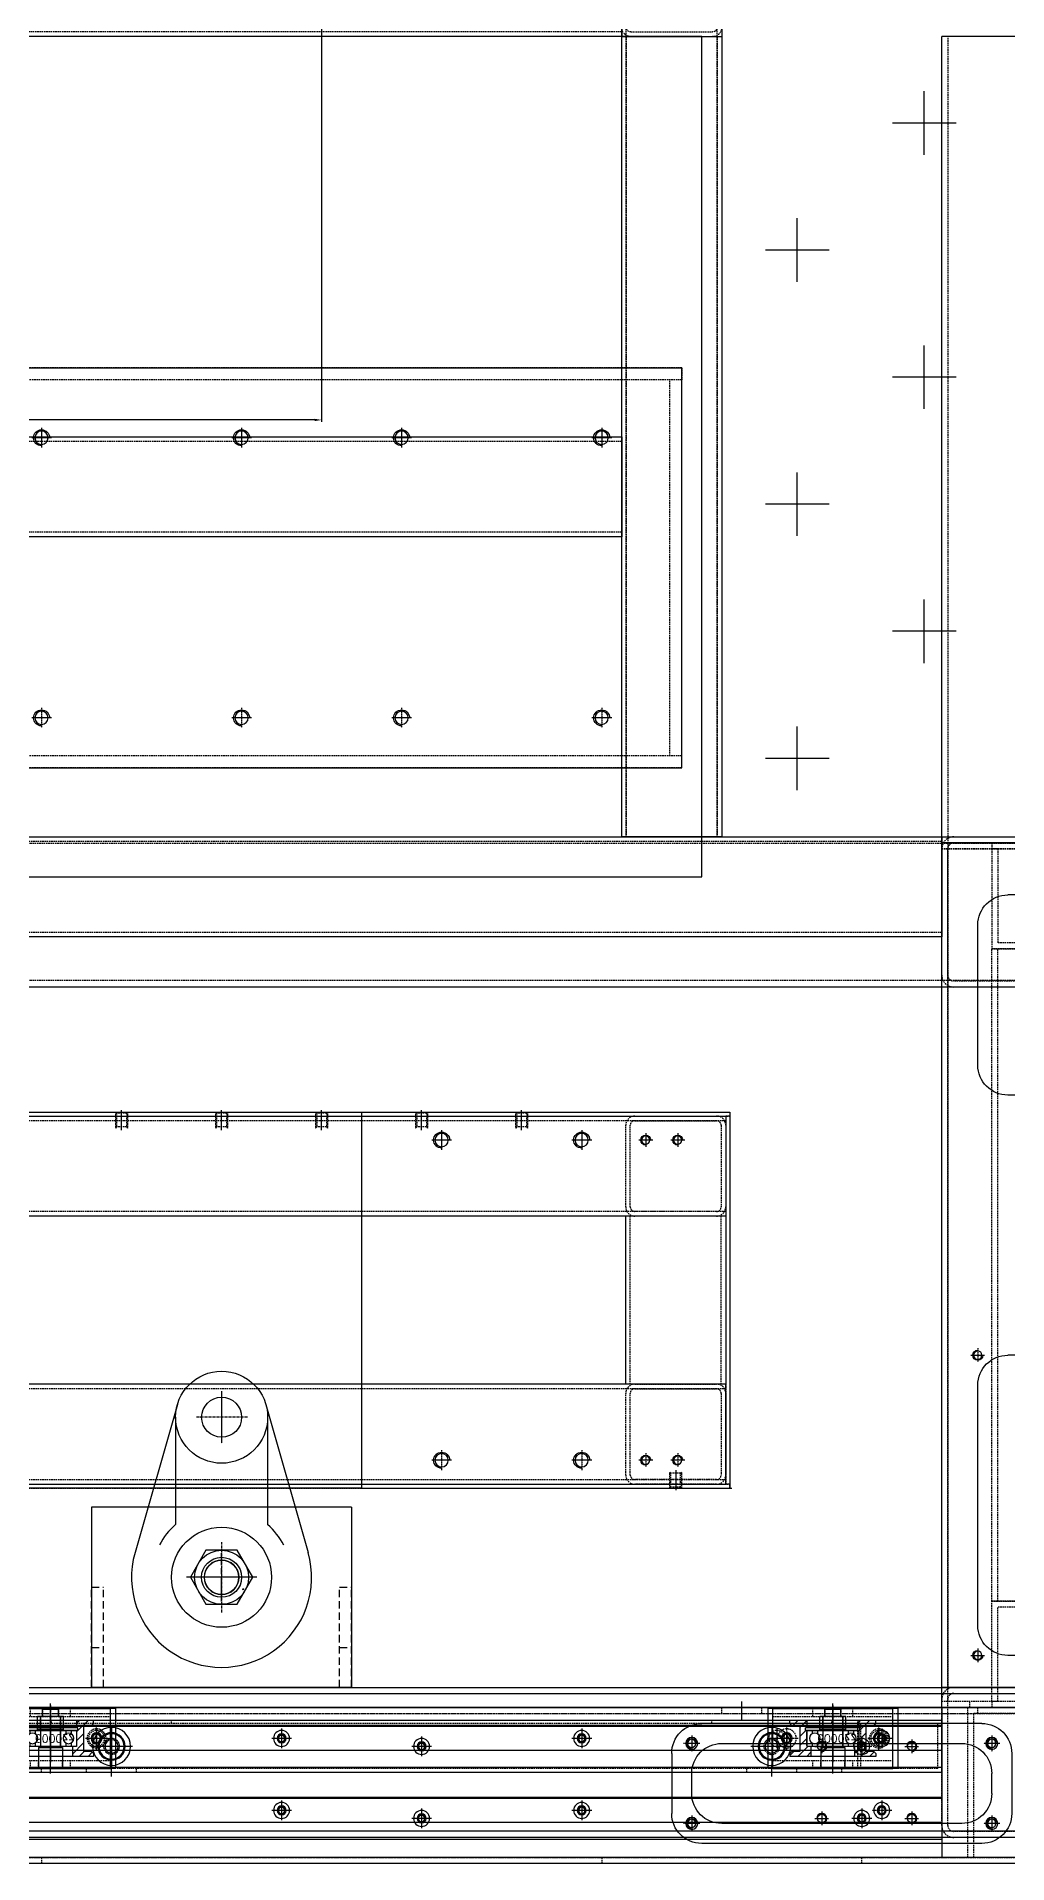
# Model space of a CAD drawing. Header units: millimetres. Extents: x -18234 to 26733, y 279 to 18488.
# Drawn here: x 21956 to 22441, y 9100 to 10013 of the extents above; entities that cross this region are included whole.
import ezdxf

# ---------------------------------------------------------------- set-up
doc = ezdxf.new("R2010")
doc.units = ezdxf.units.MM
for name, pattern in [('AM_ISO08W050', [18, 12, -1.5, 3, -1.5]), ('CENTER', [2, 1.25, -0.25, 0.25, -0.25]), ('HIDDEN', [0.375, 0.25, -0.125])]:
    doc.linetypes.add(name, pattern=pattern)
for name, color, linetype in [('BOM-UDEF', 3, 'Continuous'), ('CL', 1, 'CENTER'), ('FL', 3, 'Continuous'), ('H', 2, 'HIDDEN'), ('HL', 2, 'HIDDEN'), ('RD', 5, 'Continuous')]:
    doc.layers.add(name, color=color, linetype=linetype)
doc.styles.get("Standard").update_dxf_attribs({"font": 'arial.ttf'})
doc.styles.add('한글', font='romans.shx', dxfattribs={"bigfont": 'whgtxt.shx'})
doc.dimstyles.new('사본 AM_ISO', dxfattribs={"dimtxt": 3.5, "dimasz": 3.5, "dimexe": 1, "dimexo": 1, "dimgap": 1.5, "dimtad": 1, "dimdsep": 46, "dimtxsty": 'Standard', "dimcen": 0, "dimclrd": 7, "dimclre": 7, "dimclrt": 2, "dimadec": 0, "dimazin": 2, "dimtp": 0.1, "dimtm": 0.1, "dimtfac": 0.71, "dimtmove": 0, "dimatfit": 3, "dimfxl": 8, "dimtfill": 1, "dimlwd": -1, "dimlwe": -1, "dimarcsym": 1})

# ---------------------------------------------------------------- blocks, each defined once
blk = doc.blocks.new('*D679')
at = {"color": 7, "linetype": 'ByBlock', "ltscale": 0.5, "transparency": 16777216}
for p, q in [((22098.3, 10151.78), (22098.3, 9820.17)), ((21448.31, 10036.28), (21448.31, 9820.17)), ((22094.8, 9821.17), (21451.81, 9821.17))]:
    blk.add_line(p, q, dxfattribs=at)
at = {"color": 7, "ltscale": 0.5, "transparency": 16777216}
for points in [[(21451.81, 9821.75), (21451.81, 9820.59), (21448.31, 9821.17)], [(22094.8, 9821.75), (22094.8, 9820.59), (22098.3, 9821.17)]]:
    blk.add_solid(points, dxfattribs=at)
at = {"layer": 'DEFPOINTS', "color": 0, "ltscale": 0.5, "transparency": 16777216}
for p in [(22098.3, 10152.78), (21448.31, 10037.28), (21448.31, 9821.17)]:
    blk.add_point(p, dxfattribs=at)
at = {"color": 2, "ltscale": 0.5, "transparency": 16777216, "insert": (21773.31, 9824.46), "char_height": 3.5, "attachment_point": 5, "bg_fill": 3, "box_fill_scale": 1.1, "bg_fill_color": 256, "bg_fill_true_color": 13158600, "bg_fill_transparency": 0}
blk.add_mtext('650', dxfattribs=at)
blk = doc.blocks.new('5784TEWT')
at = {"ltscale": 0.5}
h = blk.add_hatch(dxfattribs=at)
h.set_pattern_fill('CROSS', color=256, scale=10, style=0)
h.paths.add_polyline_path([(182560.46, 22876.55), (181470.45, 22876.55), (181470.45, 21976.55), (182560.46, 21976.55)])
h.paths.add_polyline_path([(181635.45, 22821.55, -1), (181585.45, 22821.55, -1)], flags=16)
h.paths.add_polyline_path([(181635.45, 22031.55, -1), (181585.45, 22031.55, -1)], flags=16)
for p, q in [((182560.46, 22876.55), (182560.46, 21976.55)), ((182560.46, 21976.55), (181470.45, 21976.55))]:
    blk.add_line(p, q, dxfattribs=at)
blk = doc.blocks.new('5UEQR')
at = {"ltscale": 0.5}
for p, q in [((207127.59, 18318.75), (206587.59, 18318.75)), ((206587.59, 18318.75), (206587.59, 18268.75)), ((207127.59, 18318.75), (207127.59, 18268.75)), ((206587.59, 18268.75), (207127.59, 18268.75))]:
    blk.add_line(p, q, dxfattribs=at)
at = {"layer": 'HL', "ltscale": 3}
for p, q in [((206587.59, 18316.45), (207127.59, 18316.45)), ((206587.59, 18271.05), (207127.59, 18271.05))]:
    blk.add_line(p, q, dxfattribs=at)
blk = doc.blocks.new('GFI8LL')
at = {"ltscale": 0.5}
for p, q in [((198261.18, 20198.69), (198261.18, 19808.69)), ((198261.18, 20198.69), (198311.18, 20198.69)), ((198311.18, 19808.69), (198311.18, 20198.69)), ((198311.18, 19808.69), (198261.18, 19808.69))]:
    blk.add_line(p, q, dxfattribs=at)
at = {"layer": 'HL', "ltscale": 3}
for p, q in [((198263.48, 19808.69), (198263.48, 20198.69)), ((198308.88, 19808.69), (198308.88, 20198.69))]:
    blk.add_line(p, q, dxfattribs=at)
blk = doc.blocks.new('56e43')
at = {"layer": 'HL', "ltscale": 3}
for p, q in [((237551.98, 2183.25), (237592.78, 2183.25)), ((237547.38, 2137.85), (237547.38, 2178.65)), ((237549.68, 2137.85), (237549.68, 2178.65)), ((237551.98, 2180.95), (237592.78, 2180.95)), ((237595.08, 2178.65), (237595.08, 2137.85)), ((237597.38, 2178.65), (237597.38, 2137.85)), ((237592.78, 2135.55), (237551.98, 2135.55)), ((237592.78, 2133.25), (237551.98, 2133.25))]:
    blk.add_line(p, q, dxfattribs=at)
for centre, radius, start, end in [((237551.98, 2178.65), 4.6, 90, 180), ((237592.78, 2178.65), 4.6, 0, 90), ((237551.98, 2178.65), 2.3, 90, 180), ((237592.78, 2178.65), 2.3, 0, 90), ((237551.98, 2137.85), 4.6, 180, 270), ((237551.98, 2137.85), 2.3, 180, 270), ((237592.78, 2137.85), 4.6, 270, 0), ((237592.78, 2137.85), 2.3, 270, 0)]:
    blk.add_arc(centre, radius, start, end, dxfattribs=at)
blk = doc.blocks.new('54WRWR')
at = {"ltscale": 0.5}
for p, q in [((198153.92, 19808.69), (198153.92, 19408.69)), ((198203.92, 19808.69), (198153.92, 19808.69)), ((198203.92, 19408.69), (198203.92, 19808.69)), ((198153.92, 19408.69), (198203.92, 19408.69))]:
    blk.add_line(p, q, dxfattribs=at)
at = {"layer": 'HL', "ltscale": 3}
for p, q in [((198156.22, 19408.69), (198156.22, 19808.69)), ((198201.62, 19408.69), (198201.62, 19808.69))]:
    blk.add_line(p, q, dxfattribs=at)
blk = doc.blocks.new('473232')
at = {"ltscale": 0.5}
for p, q in [((206922.87, 18218.89), (206542.87, 18218.89)), ((206542.87, 18218.89), (206542.87, 18168.89)), ((206922.87, 18218.89), (206922.87, 18168.89)), ((206542.87, 18168.89), (206922.87, 18168.89))]:
    blk.add_line(p, q, dxfattribs=at)
at = {"layer": 'HL', "ltscale": 3}
for p, q in [((206542.87, 18216.59), (206922.87, 18216.59)), ((206542.87, 18171.19), (206922.87, 18171.19))]:
    blk.add_line(p, q, dxfattribs=at)
blk = doc.blocks.new('564wt')
at = {"layer": 'HL', "ltscale": 3}
for p, q in [((202139.17, 17160.36), (202139.17, 17166.36)), ((202139.17, 17166.36), (202499.17, 17166.36)), ((202499.17, 17160.36), (202499.17, 17166.36)), ((202139.17, 17160.36), (202499.17, 17160.36))]:
    blk.add_line(p, q, dxfattribs=at)
blk = doc.blocks.new('43w2')
at = {"layer": 'HL', "ltscale": 3}
for p, q in [((202691.45, 17160.36), (202691.45, 17166.36)), ((202691.45, 17166.36), (202879.45, 17166.36)), ((202879.45, 17160.36), (202879.45, 17166.36)), ((202691.45, 17160.36), (202879.45, 17160.36))]:
    blk.add_line(p, q, dxfattribs=at)
blk = doc.blocks.new('TUWW')
at = {"ltscale": 0.5}
blk.add_circle((205051.78, 17531.93), 3.32, dxfattribs=at)
at = {"color": 1, "ltscale": 0.5}
blk.add_arc((205051.78, 17531.93), 4, 270, 180, dxfattribs=at)
at = {"layer": 'CL', "ltscale": 0.5}
for p, q in [((205046.78, 17531.93), (205056.78, 17531.93)), ((205051.78, 17536.93), (205051.78, 17526.93))]:
    blk.add_line(p, q, dxfattribs=at)
blk = doc.blocks.new('65UWRT56')
at = {"ltscale": 0.5}
for p, q in [((202139.17, 17387.61), (202139.17, 17587.61)), ((202499.17, 17587.61), (202139.17, 17587.61)), ((202499.17, 17387.61), (202499.17, 17587.61)), ((202499.17, 17387.61), (202139.17, 17387.61))]:
    blk.add_line(p, q, dxfattribs=at)
for p in [(-2872.61, 20.68), (-2772.61, 20.68), (-2692.61, 20.68), (-2592.61, 20.68), (-2872.61, -119.32), (-2772.61, -119.32), (-2692.61, -119.32), (-2592.61, -119.32)]:
    blk.add_blockref('TUWW', p)
blk = doc.blocks.new('7ETE54')
at = {"xscale": -1}
for name, p, rotation in [('564wt', (0, 35287.12), 180), ('43w2', (184978.82, -184758.68), 270)]:
    blk.add_blockref(name, p, dxfattribs=dict(at, rotation=rotation))
for name, p in [('65UWRT56', (0, 539.16)), ('564wt', (0, 766.41))]:
    blk.add_blockref(name, p)
at = {"rotation": 90}
blk.add_blockref('43w2', (219659.53, -184758.68), dxfattribs=at)
blk = doc.blocks.new('TETWFS')
at = {"ltscale": 0.5}
for p, q in [((187802.29, 21591.54), (187412.29, 21591.54)), ((187412.29, 21591.54), (187412.29, 21571.54)), ((187802.29, 21151.54), (187802.29, 21591.54)), ((187372.29, 21151.54), (187372.29, 21571.54)), ((187372.29, 21571.54), (187412.29, 21571.54)), ((187802.29, 21151.54), (187372.29, 21151.54))]:
    blk.add_line(p, q, dxfattribs=at)
blk = doc.blocks.new('T7ETEW')
at = {"extrusion": (0, 0, -1), "zscale": -1}
for name, p in [('GFI8LL', (-321132.68, -42311.27)), ('473232', (-329364.37, -40671.48)), ('54WRWR', (-321025.41, -42311.27)), ('7ETE54', (-324990.67, -40794.85)), ('473232', (-329364.37, -40921.48)), ('5UEQR', (-329569.09, -41221.33))]:
    blk.add_blockref(name, p, dxfattribs=at)
at = {"color": 0, "extrusion": (0, 0, -1), "zscale": -1, "rotation": 90}
blk.add_blockref('56e43', (-120688.25, -260049.96), dxfattribs=at)
at = {"color": 0, "extrusion": (0, 0, -1), "zscale": -1}
blk.add_blockref('TETWFS', (-310233.79, -44074.13), dxfattribs=at)
blk = doc.blocks.new('6uww4')
at = {"ltscale": 0.5}
for p, q in [((206573.26, 17875.64), (205958.26, 17875.64)), ((205958.26, 17800.64), (206573.26, 17800.64))]:
    blk.add_line(p, q, dxfattribs=at)
at = {"layer": 'HL', "ltscale": 3}
for p, q in [((205958.26, 17872.44), (206573.26, 17872.44)), ((205958.26, 17803.84), (206573.26, 17803.84))]:
    blk.add_line(p, q, dxfattribs=at)
blk = doc.blocks.new('t7uw3rw')
at = {"ltscale": 0.5}
for p, q in [((207285.87, 18593.09), (206935.87, 18593.09)), ((206935.87, 18593.09), (206935.87, 18518.09)), ((207285.87, 18593.09), (207285.87, 18518.09)), ((206935.87, 18518.09), (207285.87, 18518.09))]:
    blk.add_line(p, q, dxfattribs=at)
at = {"layer": 'HL', "ltscale": 3}
for p, q in [((206935.87, 18589.89), (207285.87, 18589.89)), ((206935.87, 18521.29), (207285.87, 18521.29))]:
    blk.add_line(p, q, dxfattribs=at)
blk = doc.blocks.new('R6WRWT')
at = {"ltscale": 0.5}
for p, q in [((208028.26, 17762.34), (205958.26, 17762.34)), ((205958.26, 17687.34), (208028.26, 17687.34))]:
    blk.add_line(p, q, dxfattribs=at)
at = {"layer": 'HL', "ltscale": 3}
for p, q in [((205958.26, 17759.14), (208028.26, 17759.14)), ((205958.26, 17690.54), (208028.26, 17690.54))]:
    blk.add_line(p, q, dxfattribs=at)
blk = doc.blocks.new('tyudrt')
at = {"layer": 'HL', "ltscale": 3}
for p, q in [((311320.86, 131.85), (311383.86, 131.85)), ((311320.86, 128.85), (311383.86, 128.85)), ((311314.86, 62.85), (311314.86, 125.85)), ((311317.86, 62.85), (311317.86, 125.85)), ((311386.86, 125.85), (311386.86, 62.85)), ((311389.86, 125.85), (311389.86, 62.85)), ((311383.86, 59.85), (311320.86, 59.85)), ((311383.86, 56.85), (311320.86, 56.85))]:
    blk.add_line(p, q, dxfattribs=at)
for centre, radius, start, end in [((311320.86, 125.85), 6, 90, 180), ((311320.86, 125.85), 3, 90, 180), ((311383.86, 125.85), 6, 0, 90), ((311383.86, 125.85), 3, 0, 90), ((311320.86, 62.85), 6, 180, 270), ((311320.86, 62.85), 3, 180, 270), ((311383.86, 62.85), 6, 270, 0), ((311383.86, 62.85), 3, 270, 0)]:
    blk.add_arc(centre, radius, start, end, dxfattribs=at)
blk = doc.blocks.new('T7UWTWT')
at = {"ltscale": 0.5}
for p, q in [((213416.53, 14888.67), (212876.53, 14888.67)), ((212876.53, 14888.67), (212876.53, 14838.67)), ((212876.53, 14838.67), (213416.53, 14838.67))]:
    blk.add_line(p, q, dxfattribs=at)
at = {"layer": 'HL', "ltscale": 3}
for p, q in [((212876.53, 14886.37), (213416.53, 14886.37)), ((212876.53, 14840.97), (213416.53, 14840.97))]:
    blk.add_line(p, q, dxfattribs=at)
blk = doc.blocks.new('7ett')
at = {"ltscale": 0.5}
for p, q in [((111637.17, -26147.2), (112252.17, -26147.2)), ((112252.17, -26657.2), (110182.17, -26657.2))]:
    blk.add_line(p, q, dxfattribs=at)
blk = doc.blocks.new('5673Q')
at = {"ltscale": 0.5}
blk.add_circle((205056.21, 17552.23), 2.07, dxfattribs=at)
at = {"color": 1, "ltscale": 0.5}
blk.add_arc((205056.21, 17552.23), 2.5, 270, 180, dxfattribs=at)
at = {"layer": 'CL', "ltscale": 0.5}
for p, q in [((205052.71, 17552.23), (205059.71, 17552.23)), ((205056.21, 17555.73), (205056.21, 17548.73))]:
    blk.add_line(p, q, dxfattribs=at)
blk = doc.blocks.new('WE8RO')
at = {"color": 6, "ltscale": 0.5}
for p, q in [((118098.54, -28251.55), (118098.54, -28439.55)), ((118098.54, -28251.55), (118282.54, -28251.55)), ((118282.54, -28251.55), (118282.54, -28439.55)), ((118098.54, -28439.55), (118283.54, -28439.55))]:
    blk.add_line(p, q, dxfattribs=at)
at = {"extrusion": (0, 0, -1), "zscale": -1}
for name, p in [('TUWW', (-323190.32, -45797.48)), ('TUWW', (-323260.32, -45797.48)), ('5673Q', (-323296.75, -45817.78)), ('5673Q', (-323312.75, -45817.78)), ('TUWW', (-323190.32, -45957.48)), ('TUWW', (-323260.32, -45957.48)), ('5673Q', (-323296.75, -45977.78)), ('5673Q', (-323312.75, -45977.78))]:
    blk.add_blockref(name, p, dxfattribs=at)
blk = doc.blocks.new('57WERWR')
at = {"ltscale": 0.5}
for p, q in [((217010.53, 14888.67), (215596.53, 14888.67)), ((215596.53, 14888.67), (215596.53, 14838.67)), ((215596.53, 14838.67), (217010.53, 14838.67))]:
    blk.add_line(p, q, dxfattribs=at)
at = {"layer": 'HL', "ltscale": 3}
for p, q in [((215596.53, 14886.37), (217010.53, 14886.37)), ((215596.53, 14840.97), (217010.53, 14840.97))]:
    blk.add_line(p, q, dxfattribs=at)
blk = doc.blocks.new('57WTEWR')
at = {"ltscale": 0.5}
for p, q in [((207561.59, 18318.75), (207477.59, 18318.75)), ((207477.59, 18318.75), (207477.59, 18268.75)), ((207561.59, 18318.75), (207561.59, 18268.75)), ((207477.59, 18268.75), (207561.59, 18268.75))]:
    blk.add_line(p, q, dxfattribs=at)
at = {"layer": 'HL', "ltscale": 3}
for p, q in [((207477.59, 18316.45), (207561.59, 18316.45)), ((207477.59, 18271.05), (207561.59, 18271.05))]:
    blk.add_line(p, q, dxfattribs=at)
blk = doc.blocks.new('R6WERW')
at = {"color": 6, "ltscale": 0.5}
for p, q in [((117643.54, -28749.67), (118098.54, -28749.67)), ((117643.54, -28937.67), (117643.54, -28749.67)), ((118098.54, -28749.67), (118098.54, -28937.67)), ((118098.54, -28937.67), (117643.54, -28937.67))]:
    blk.add_line(p, q, dxfattribs=at)
blk = doc.blocks.new('ERTRW')
at = {"layer": 'HL', "ltscale": 3}
for p, q in [((118432.12, -29330.71), (118432.12, -29328.71)), ((118616.12, -29328.71), (118432.12, -29328.71)), ((118616.12, -29330.71), (118432.12, -29330.71)), ((118616.12, -29330.71), (118616.12, -29328.71))]:
    blk.add_line(p, q, dxfattribs=at)
blk = doc.blocks.new('yiwerw')
at = {"layer": 'CL', "ltscale": 0.5}
blk.add_line((240924.09, 36676.37), (240914.09, 36676.37), dxfattribs=at)
at = {"layer": 'HL', "ltscale": 3}
for p, q in [((240915.09, 36679.37), (240915.63, 36678.83)), ((240915.09, 36679.37), (240923.09, 36679.37)), ((240915.63, 36678.83), (240915.63, 36673.92)), ((240915.63, 36678.83), (240922.55, 36678.83)), ((240922.55, 36678.83), (240923.09, 36679.37)), ((240922.55, 36678.83), (240922.55, 36673.92)), ((240915.09, 36673.37), (240915.63, 36673.92)), ((240915.09, 36673.37), (240923.09, 36673.37)), ((240915.63, 36673.92), (240922.55, 36673.92)), ((240922.55, 36673.92), (240923.09, 36673.37))]:
    blk.add_line(p, q, dxfattribs=at)
blk = doc.blocks.new('T6UEWTE')
at = {"layer": 'HL', "ltscale": 3}
for p, q in [((116864.54, -29328.71), (118282.54, -29328.71)), ((116864.54, -29330.71), (118282.54, -29330.71)), ((118282.54, -29330.71), (118282.54, -29328.71))]:
    blk.add_line(p, q, dxfattribs=at)
at = {"extrusion": (0, 0, -1), "zscale": -1, "rotation": 90}
blk.add_blockref('yiwerw', (-81579.16, -270245.8), dxfattribs=at)
blk = doc.blocks.new('6wtw')
at = {"layer": 'HL', "ltscale": 3}
for p, q in [((116864.54, -30097.36), (118282.54, -30097.36)), ((116864.54, -30099.36), (118282.54, -30099.36)), ((118282.54, -30099.36), (118282.54, -30097.36))]:
    blk.add_line(p, q, dxfattribs=at)
at = {"extrusion": (0, 0, -1), "zscale": -1, "rotation": 90}
for p in [(-81302.16, -271014.45), (-81352.16, -271014.45), (-81402.16, -271014.45), (-81452.16, -271014.45), (-81502.16, -271014.45)]:
    blk.add_blockref('yiwerw', p, dxfattribs=at)
blk = doc.blocks.new('6ueey')
at = {"color": 6, "xscale": -1, "rotation": 180}
blk.add_blockref('6wtw', (0, -57398.92), dxfattribs=at)
at = {"extrusion": (0, 0, -1), "zscale": -1}
blk.add_blockref('57WERWR', (-333877.07, -42190.23), dxfattribs=at)
at = {"color": 6}
for name, p in [('R6WERW', (0, 1450.11)), ('WE8RO', (0, 951.99)), ('T6UEWTE', (0, 1843.15))]:
    blk.add_blockref(name, p, dxfattribs=at)
at = {"color": 0}
for p in [(-119316.84, -29484.81), (-119316.84, -29618.81)]:
    blk.add_blockref('56e43', p, dxfattribs=at)
at = {"color": 6, "rotation": 90}
blk.add_blockref('ERTRW', (88951.83, -145917.68), dxfattribs=at)
at = {"extrusion": (0, 0, -1), "zscale": -1, "rotation": 90}
blk.add_blockref('57WTEWR', (-99961.79, -234913.15), dxfattribs=at)
at = {"rotation": 180}
blk.add_blockref('57WERWR', (333877.07, -12596.9), dxfattribs=at)
blk = doc.blocks.new('5tu4t')
at = {"color": 6}
for name, p in [('7ett', (5685.68, 1782.38)), ('6ueey', (-525.69, 2797.25))]:
    blk.add_blockref(name, p, dxfattribs=at)
at = {"extrusion": (0, 0, -1), "zscale": -1}
for name, p in [('6uww4', (-323896.11, -42240.46)), ('T7UWTWT', (-330739.38, -39253.48)), ('R6WRWT', (-323896.11, -42552.16))]:
    blk.add_blockref(name, p, dxfattribs=at)
for p in [(-193452.01, -24496.66), (-193452.01, -24921.66)]:
    blk.add_blockref('tyudrt', p)
at = {"extrusion": (0, 0, -1), "zscale": -1, "rotation": 90}
blk.add_blockref('t7uw3rw', (-99344.76, -231725.68), dxfattribs=at)
blk = doc.blocks.new('r6qq3rwq')
at = {"ltscale": 0.5}
for radius in [4, 2.25]:
    blk.add_circle((157631.76, 30506.04), radius, dxfattribs=at)
at = {"layer": 'CL', "ltscale": 0.5}
for p, q in [((157626.76, 30506.04), (157636.76, 30506.04)), ((157631.76, 30511.04), (157631.76, 30501.04))]:
    blk.add_line(p, q, dxfattribs=at)
blk = doc.blocks.new('6tuerte')
at = {"ltscale": 0.5}
for p, q in [((158864.39, 29430.98), (158864.39, 29418.98)), ((158864.39, 29430.98), (159824.39, 29430.98)), ((158864.39, 29418.98), (159824.39, 29418.98))]:
    blk.add_line(p, q, dxfattribs=at)
for p in [(1262.63, -1081.07), (1412.63, -1081.07), (1562.63, -1081.07)]:
    blk.add_blockref('r6qq3rwq', p)
blk = doc.blocks.new('ryuere')
at = {"layer": 'HL', "ltscale": 3}
for p, q in [((-17901.74, 10665.66), (-17901.74, 10667.16)), ((-17841.74, 10665.66), (-17841.74, 10667.16))]:
    blk.add_line(p, q, dxfattribs=at)
blk = doc.blocks.new('tirru')
at = {"layer": 'CL'}
for p, q in [((-18456.65, 9458.85), (-18446.82, 9458.85)), ((-18451.74, 9463.76), (-18451.74, 9453.94))]:
    blk.add_line(p, q, dxfattribs=at)
at = {"layer": 'HL', "ltscale": 3}
blk.add_circle((-18451.74, 9458.85), 4, dxfattribs=at)
blk = doc.blocks.new('r66uru')
at = {"layer": 'CL'}
blk.add_line((-18386.74, 10633.16), (-18386.74, 10639.16), dxfattribs=at)
at = {"layer": 'HL', "ltscale": 3}
for p, q in [((-18399.24, 10635.16), (-18399.24, 10637.16)), ((-18374.24, 10635.16), (-18374.24, 10637.16))]:
    blk.add_line(p, q, dxfattribs=at)
blk = doc.blocks.new('fjffj')
at = {"layer": 'HL', "ltscale": 3}
for p, q in [((-18321.74, 10635.16), (-18321.74, 10637.16)), ((-17921.74, 10635.16), (-17921.74, 10637.16))]:
    blk.add_line(p, q, dxfattribs=at)
blk = doc.blocks.new('tyrttet')
blk.add_circle((200207.9, 17418.07), 6.6)
at = {"layer": 'CL'}
for p, q in [((200207.9, 17426.17), (200207.9, 17409.97)), ((200199.8, 17418.07), (200216, 17418.07))]:
    blk.add_line(p, q, dxfattribs=at)
blk = doc.blocks.new('trtete')
for p, q in [((200122.9, 17402.07), (200122.9, 17428.07)), ((200122.9, 17428.07), (200622.9, 17428.07)), ((200622.9, 17402.07), (200622.9, 17428.07)), ((200122.9, 17402.07), (200622.9, 17402.07))]:
    blk.add_line(p, q)
at = {"layer": 'HL', "ltscale": 3}
for p, q in [((200124.9, 17404.07), (200124.9, 17426.57)), ((200124.9, 17426.57), (200620.9, 17426.57)), ((200163.4, 17404.07), (200163.4, 17426.57)), ((200164.9, 17404.07), (200164.9, 17428.07)), ((200580.9, 17404.07), (200580.9, 17428.07)), ((200582.4, 17404.07), (200582.4, 17426.57)), ((200620.9, 17404.07), (200620.9, 17426.57)), ((200124.9, 17404.07), (200620.9, 17404.07))]:
    blk.add_line(p, q, dxfattribs=at)
for name, p in [('tirru', (218606.14, 7960.23)), ('tyrttet', (0, -3)), ('tirru', (218657.14, 7960.23)), ('ryuere', (218409.64, 6760.91)), ('tyrttet', (330, -3)), ('tirru', (218997.14, 7960.23)), ('tirru', (219043.14, 7960.23)), ('fjffj', (218494.64, 6766.91)), ('r66uru', (218594.64, 6766.91))]:
    blk.add_blockref(name, p)
at = {"xscale": -1}
for name, p in [('ryuere', (182336.17, 6760.91)), ('r66uru', (182151.17, 6766.91))]:
    blk.add_blockref(name, p, dxfattribs=at)
blk = doc.blocks.new('tu7yett')
at = {"ltscale": 0.5}
for radius in [9.5, 6.83, 6.33]:
    blk.add_circle((203705.95, 14336.91), radius, dxfattribs=at)
at = {"layer": 'CL', "ltscale": 0.5}
for p, q in [((203705.95, 14347.41), (203705.95, 14326.41)), ((203695.45, 14336.91), (203716.45, 14336.91))]:
    blk.add_line(p, q, dxfattribs=at)
at = {"layer": 'FL', "ltscale": 0.5}
blk.add_circle((203705.95, 14336.91), 3.32, dxfattribs=at)
at = {"layer": 'HL', "ltscale": 0.5}
blk.add_circle((203705.95, 14336.91), 4, dxfattribs=at)
blk = doc.blocks.new('uiorwe')
blk.add_circle((-18255.47, 8800.93), 2.75)
at = {"layer": 'CL'}
for p, q in [((-18255.47, 8795.18), (-18255.47, 8806.68)), ((-18261.22, 8800.93), (-18249.72, 8800.93))]:
    blk.add_line(p, q, dxfattribs=at)
at = {"layer": 'HL', "ltscale": 3}
blk.add_circle((-18255.47, 8800.93), 4.75, dxfattribs=at)
blk = doc.blocks.new('tyuwtt')
at = {"layer": 'CL'}
blk.add_line((-18535.92, 8734.93), (-18528.92, 8734.93), dxfattribs=at)
at = {"layer": 'HL', "ltscale": 3}
for p, q in [((-18534.42, 8738.93), (-18530.42, 8738.93)), ((-18534.42, 8730.93), (-18530.42, 8730.93))]:
    blk.add_line(p, q, dxfattribs=at)
blk = doc.blocks.new('RERE')
at = {"layer": 'CL'}
blk.add_line((201660.76, 16292.72), (201667.76, 16292.72), dxfattribs=at)
at = {"layer": 'HL', "ltscale": 3}
for p, q in [((201662.26, 16298.72), (201666.26, 16298.72)), ((201662.26, 16286.72), (201666.26, 16286.72))]:
    blk.add_line(p, q, dxfattribs=at)
blk = doc.blocks.new('R6UEWT')
at = {"ltscale": 0.5}
for p, q in [((201575.56, 16344.32), (201575.56, 16374.32)), ((201635.56, 16374.32), (201575.56, 16374.32)), ((201635.56, 16344.32), (201635.56, 16374.32)), ((201635.56, 16344.32), (201575.56, 16344.32))]:
    blk.add_line(p, q, dxfattribs=at)
at = {"layer": 'HL', "ltscale": 3}
for p, q in [((201635.56, 16370.32), (201575.56, 16370.32)), ((201595.56, 16370.32), (201595.56, 16374.32)), ((201615.56, 16370.32), (201615.56, 16374.32)), ((201635.56, 16348.32), (201575.56, 16348.32)), ((201595.56, 16344.32), (201595.56, 16348.32)), ((201615.56, 16344.32), (201615.56, 16348.32))]:
    blk.add_line(p, q, dxfattribs=at)
at = {"extrusion": (0, 0, -1), "zscale": -1, "rotation": 270}
blk.add_blockref('tyuwtt', (-210340.49, -2160.1), dxfattribs=at)
for p in [(219838.03, 7558.39), (219884.03, 7558.39)]:
    blk.add_blockref('uiorwe', p)
at = {"rotation": 90}
blk.add_blockref('RERE', (217898.28, -185317.94), dxfattribs=at)
blk = doc.blocks.new('UTREE')
at = {"ltscale": 0.5}
h = blk.add_hatch(dxfattribs=at)
h.set_pattern_fill('ANSI31', color=1, style=0)
h.paths.add_polyline_path([(201430.48, 16367.01), (201438.48, 16367.01), (201438.48, 16367.61), (201439.83, 16367.61), (201439.83, 16367.01), (201443.48, 16367.01), (201443.48, 16375.51), (201441.98, 16375.51), (201440.98, 16374.51), (201440.98, 16370.51), (201427.98, 16370.51), (201427.98, 16374.51), (201426.98, 16375.51), (201425.48, 16375.51), (201425.48, 16364.91), (201430.48, 16364.91)])
h.paths.add_polyline_path([(201440.98, 16337.51), (201440.98, 16333.51), (201441.98, 16332.51), (201443.48, 16332.51), (201443.48, 16341.01), (201439.83, 16341.01), (201439.83, 16340.41), (201438.48, 16340.41), (201438.48, 16341.01), (201430.48, 16341.01), (201430.48, 16343.11), (201425.48, 16343.11), (201425.48, 16332.51), (201426.98, 16332.51), (201427.98, 16333.51), (201427.98, 16337.51)])
for p, q in [((201425.48, 16375.51), (201425.48, 16332.51)), ((201426.98, 16375.51), (201425.48, 16375.51)), ((201427.98, 16374.51), (201426.98, 16375.51)), ((201427.98, 16374.51), (201427.98, 16370.51)), ((201440.98, 16370.51), (201427.98, 16370.51)), ((201441.98, 16375.51), (201440.98, 16374.51)), ((201440.98, 16374.51), (201440.98, 16370.51)), ((201441.98, 16375.51), (201443.48, 16375.51)), ((201443.48, 16375.51), (201443.48, 16332.51)), ((201430.48, 16364.91), (201425.48, 16364.91)), ((201430.48, 16367.01), (201430.48, 16341.01)), ((201438.48, 16367.01), (201430.48, 16367.01)), ((201438.48, 16367.61), (201438.48, 16340.41)), ((201438.48, 16367.61), (201439.83, 16367.61)), ((201439.83, 16367.61), (201439.83, 16340.41)), ((201443.48, 16367.01), (201439.83, 16367.01)), ((201430.48, 16343.11), (201425.48, 16343.11)), ((201427.98, 16337.51), (201427.98, 16333.51)), ((201440.98, 16337.51), (201427.98, 16337.51)), ((201438.48, 16341.01), (201430.48, 16341.01)), ((201438.48, 16340.41), (201439.83, 16340.41)), ((201443.48, 16341.01), (201439.83, 16341.01)), ((201440.98, 16337.51), (201440.98, 16333.51)), ((201426.98, 16332.51), (201425.48, 16332.51)), ((201427.98, 16333.51), (201426.98, 16332.51)), ((201440.98, 16333.51), (201441.98, 16332.51)), ((201441.98, 16332.51), (201443.48, 16332.51))]:
    blk.add_line(p, q, dxfattribs=at)
at = {"layer": 'CL', "ltscale": 0.5}
blk.add_line((201446.48, 16354.01), (201422.48, 16354.01), dxfattribs=at)
blk = doc.blocks.new('67etrre')
at = {"color": 1, "ltscale": 0.5}
for p, q in [((306751.98, 12561.36), (306751.98, 12536.36)), ((306753.67, 12559.19), (306751.98, 12559.19)), ((306753.67, 12556.53), (306751.98, 12556.53)), ((306759.48, 12561.86), (306752.48, 12561.86)), ((306752.48, 12553.86), (306759.48, 12553.86)), ((306759.98, 12559.19), (306758.29, 12559.19)), ((306759.98, 12556.53), (306758.29, 12556.53)), ((306759.98, 12536.36), (306759.98, 12561.36)), ((306753.67, 12541.19), (306751.98, 12541.19)), ((306753.67, 12538.53), (306751.98, 12538.53)), ((306759.48, 12543.86), (306752.48, 12543.86)), ((306752.48, 12535.86), (306759.48, 12535.86)), ((306759.98, 12541.19), (306758.29, 12541.19)), ((306759.98, 12538.53), (306758.29, 12538.53))]:
    blk.add_line(p, q, dxfattribs=at)
for centre in [(306755.98, 12557.86), (306755.98, 12539.86)]:
    blk.add_circle(centre, 2.67, dxfattribs=at)
for centre, start, end in [((306752.48, 12561.36), 90, 180), ((306752.48, 12554.36), 180, 270), ((306759.48, 12561.36), 0, 90), ((306759.48, 12554.36), 270, 0), ((306752.48, 12543.36), 90, 180), ((306752.48, 12536.36), 180, 270), ((306759.48, 12543.36), 0, 90), ((306759.48, 12536.36), 270, 0)]:
    blk.add_arc(centre, 0.5, start, end, dxfattribs=at)
at = {"layer": 'CL', "ltscale": 0.5}
blk.add_line((306750.98, 12548.86), (306760.98, 12548.86), dxfattribs=at)
at = {"ltscale": 0.5, "style": '한글'}
blk.add_text('6000zz', height=4, rotation=90, dxfattribs=at).set_placement((306757.88, 12541.03))
blk = doc.blocks.new('7UERE')
at = {"ltscale": 0.5}
for p, q in [((201578.54, 16473.57), (201579.04, 16474.07)), ((201578.54, 16473.57), (201578.54, 16462.57)), ((201589.04, 16474.07), (201579.04, 16474.07)), ((201579.04, 16474.07), (201579.04, 16462.07)), ((201589.04, 16462.07), (201589.04, 16474.07)), ((201604.54, 16473.07), (201589.04, 16473.07)), ((201578.54, 16462.57), (201579.04, 16462.07)), ((201589.04, 16462.07), (201579.04, 16462.07)), ((201604.54, 16463.07), (201589.04, 16463.07))]:
    blk.add_line(p, q, dxfattribs=at)
for p, q in [((201604.54, 16473.07), (201604.54, 16463.07)), ((201604.54, 16472.07), (201608.04, 16472.07)), ((201608.04, 16472.07), (201608.54, 16471.57)), ((201608.04, 16472.07), (201608.04, 16464.07)), ((201608.54, 16471.57), (201608.54, 16464.57)), ((201604.54, 16464.07), (201608.04, 16464.07)), ((201608.54, 16464.57), (201608.04, 16464.07))]:
    blk.add_line(p, q)
at = {"layer": 'CL'}
blk.add_line((201576.04, 16468.07), (201611.04, 16468.07), dxfattribs=at)
blk = doc.blocks.new('YURTETT')
at = {"ltscale": 0.5}
for p, q in [((201630.72, 16474.57), (201637.22, 16474.57)), ((201630.72, 16474.57), (201630.72, 16461.57)), ((201637.22, 16474.57), (201637.22, 16461.57)), ((201630.72, 16461.57), (201637.22, 16461.57))]:
    blk.add_line(p, q, dxfattribs=at)
at = {"layer": 'CL', "ltscale": 0.5}
blk.add_line((201628.72, 16468.07), (201639.22, 16468.07), dxfattribs=at)
at = {"layer": 'HL', "ltscale": 3}
for p, q in [((201630.72, 16473.07), (201637.22, 16473.07)), ((201630.72, 16463.07), (201637.22, 16463.07))]:
    blk.add_line(p, q, dxfattribs=at)
blk = doc.blocks.new('5YWWWE')
blk.add_blockref('R6UEWT', (-68.47, 300.44))
at = {"color": 1, "rotation": 90}
blk.add_blockref('UTREE', (217891.1, -184774.72), dxfattribs=at)
at = {"rotation": 90}
for name, p in [('YURTETT', (218005.16, -184966.45)), ('7UERE', (218005.16, -184933.78)), ('67etrre', (214085.95, -290096.22))]:
    blk.add_blockref(name, p, dxfattribs=at)
blk = doc.blocks.new('TYEWRW')
at = {"ltscale": 0.5}
blk.add_circle((316722.34, 32394.14), 2.07, dxfattribs=at)
at = {"color": 1, "ltscale": 0.5}
blk.add_arc((316722.34, 32394.14), 2.5, 270, 180, dxfattribs=at)
at = {"layer": 'CL', "ltscale": 0.5}
for p, q in [((316718.84, 32394.14), (316725.84, 32394.14)), ((316722.34, 32397.64), (316722.34, 32390.64))]:
    blk.add_line(p, q, dxfattribs=at)
blk = doc.blocks.new('trwew')
at = {"ltscale": 0.5}
for p, q in [((201573.06, 16182.91), (201573.06, 16152.91)), ((201573.06, 16182.91), (201638.06, 16182.91)), ((201638.06, 16182.91), (201638.06, 16152.91)), ((201573.06, 16152.91), (201638.06, 16152.91))]:
    blk.add_line(p, q, dxfattribs=at)
for p in [(-115139.78, -16226.23), (-115093.78, -16226.23)]:
    blk.add_blockref('TYEWRW', p)
blk = doc.blocks.new('6qwrqr')
for name, p in [('trwew', (505.38, 160.79)), ('5YWWWE', (573.84, -331.06)), ('trwew', (896.38, 160.79)), ('5YWWWE', (964.84, -331.06)), ('trtete', (1933.53, -1090.37)), ('tu7yett', (-1564.52, 1987.8)), ('tu7yett', (-1234.52, 1987.8))]:
    blk.add_blockref(name, p)
blk = doc.blocks.new('5TU7WRRW')
at = {"color": 6, "ltscale": 0.5}
for radius in [4, 2.25]:
    blk.add_circle((205051.57, 17515.02), radius, dxfattribs=at)
at = {"layer": 'CL', "ltscale": 0.5}
for p, q in [((205046.57, 17515.02), (205056.57, 17515.02)), ((205051.57, 17520.02), (205051.57, 17510.02))]:
    blk.add_line(p, q, dxfattribs=at)
blk = doc.blocks.new('56uewwr')
at = {"color": 6}
for p, q in [((161145.25, 27256.1), (160185.25, 27256.1)), ((161145.25, 27256.1), (161145.25, 27181.1)), ((161145.25, 27247.1), (160185.25, 27247.1)), ((161145.25, 27226.1), (160185.25, 27226.1)), ((161145.25, 27211.1), (160185.25, 27211.1)), ((161145.25, 27190.1), (160185.25, 27190.1)), ((161145.25, 27181.1), (160185.25, 27181.1))]:
    blk.add_line(p, q, dxfattribs=at)
at = {"color": 6, "xscale": -1}
for p in [(365936.81, 9721.58), (366156.81, 9721.58), (365936.81, 9685.58), (366156.81, 9685.58)]:
    blk.add_blockref('5TU7WRRW', p, dxfattribs=at)
for p in [(-43970.96, 9684.37), (-43925.96, 9684.37), (-43970.96, 9648.37), (-43925.96, 9648.37)]:
    blk.add_blockref('5673Q', p)
blk = doc.blocks.new('r6wr3wr')
blk.add_blockref('6qwrqr', (-44792.97, 17191.16))
at = {"xscale": -1}
blk.add_blockref('56uewwr', (318408.71, 6279.26), dxfattribs=at)
blk = doc.blocks.new('eywerw')
at = {"ltscale": 0.5}
blk.add_circle((158547.68, 31157.1), 3, dxfattribs=at)
at = {"layer": 'CL', "ltscale": 0.5}
for p, q in [((158547.68, 31161.13), (158547.68, 31153.07)), ((158543.65, 31157.1), (158551.7, 31157.1))]:
    blk.add_line(p, q, dxfattribs=at)
blk = doc.blocks.new('5ywrw')
at = {"ltscale": 0.5}
for p, q in [((158520.19, 31242.74), (158660.19, 31242.74)), ((158505.19, 31227.74), (158505.19, 31197.74)), ((158675.19, 31227.74), (158675.19, 31197.74)), ((158520.19, 31182.74), (158660.19, 31182.74))]:
    blk.add_line(p, q, dxfattribs=at)
for centre, start, end in [((158520.19, 31227.74), 90, 180), ((158660.19, 31227.74), 0, 90), ((158520.19, 31197.74), 180, 270), ((158660.19, 31197.74), 270, 0)]:
    blk.add_arc(centre, 15, start, end, dxfattribs=at)
for p in [(-32.49, 75.64), (117.51, 75.64), (-32.49, 35.64), (117.51, 35.64)]:
    blk.add_blockref('eywerw', p)
blk = doc.blocks.new('y4ee')
at = {"ltscale": 0.5}
blk.add_circle((159827.27, 26534.39), 2.07, dxfattribs=at)
at = {"color": 1, "ltscale": 0.5}
blk.add_arc((159827.27, 26534.39), 2.5, 270, 180, dxfattribs=at)
at = {"layer": 'CL', "ltscale": 0.5}
for p, q in [((159823.77, 26534.39), (159830.77, 26534.39)), ((159827.27, 26537.89), (159827.27, 26530.89))]:
    blk.add_line(p, q, dxfattribs=at)
blk = doc.blocks.new('65wrew')
at = {"ltscale": 0.5}
for p, q in [((156128.23, 35975.95), (156128.23, 36053.95)), ((156560.23, 36053.95), (156128.23, 36053.95)), ((156560.23, 35975.95), (156560.23, 36053.95)), ((156239.23, 36035.95), (156169.23, 36035.95)), ((156519.23, 36035.95), (156399.23, 36035.95)), ((156154.23, 36010.95), (156154.23, 36020.95)), ((156254.23, 36010.95), (156254.23, 36020.95)), ((156384.23, 36010.95), (156384.23, 36020.95)), ((156534.23, 36010.95), (156534.23, 36020.95)), ((156169.23, 35995.95), (156239.23, 35995.95)), ((156399.23, 35995.95), (156519.23, 35995.95)), ((156128.23, 35975.95), (156560.23, 35975.95))]:
    blk.add_line(p, q, dxfattribs=at)
for centre, start, end in [((156169.23, 36020.95), 90, 180), ((156239.23, 36020.95), 0, 90), ((156399.23, 36020.95), 90, 180), ((156519.23, 36020.95), 0, 90), ((156169.23, 36010.95), 180, 270), ((156239.23, 36010.95), 270, 0), ((156399.23, 36010.95), 180, 270), ((156519.23, 36010.95), 270, 0)]:
    blk.add_arc(centre, 15, start, end, dxfattribs=at)
at = {"layer": 'HL', "ltscale": 3}
for p, q in [((156131.23, 35978.95), (156131.23, 36053.95)), ((156557.23, 35978.95), (156557.23, 36053.95)), ((156560.23, 36039.95), (156557.23, 36039.95)), ((156128.23, 36028.95), (156131.23, 36028.95)), ((156557.23, 36028.95), (156560.23, 36028.95)), ((156560.23, 35989.95), (156557.23, 35989.95)), ((156128.23, 35978.95), (156560.23, 35978.95)), ((156246.23, 35975.95), (156246.23, 35978.95)), ((156376.23, 35978.95), (156376.23, 35975.95))]:
    blk.add_line(p, q, dxfattribs=at)
at = {"color": 6}
for p in [(-3443.04, 9501.56), (-3293.04, 9501.56), (-3443.04, 9461.56), (-3293.04, 9461.56)]:
    blk.add_blockref('y4ee', p, dxfattribs=at)
blk = doc.blocks.new('r6wrqr')
at = {"layer": 'HL', "ltscale": 3}
for p, q in [((156572.749708, 34028.609591), (156572.749708, 34031.609591)), ((156572.749708, 34031.609591), (156622.749708, 34031.609591)), ((156572.749708, 34028.609591), (156619.749708, 34028.609591)), ((156619.749708, 33981.609591), (156619.749708, 34028.609591)), ((156622.749708, 33981.609591), (156622.749708, 34031.609591)), ((156619.749708, 33981.609591), (156622.749708, 33981.609591))]:
    blk.add_line(p, q, dxfattribs=at)
blk = doc.blocks.new('r6uwtwt')
at = {"layer": 'HL', "ltscale": 3}
for p, q in [((156181.23, 34121.49), (156181.23, 34071.49)), ((156507.23, 34121.49), (156181.23, 34121.49)), ((156507.23, 34121.49), (156507.23, 34071.49)), ((156507.23, 34118.49), (156181.23, 34118.49)), ((156507.23, 34071.49), (156181.23, 34071.49))]:
    blk.add_line(p, q, dxfattribs=at)
blk = doc.blocks.new('643466')
at = {"layer": 'HL', "ltscale": 3}
for p, q in [((154620.16, 34196.27), (154194.16, 34196.27)), ((154194.16, 34196.27), (154194.16, 34121.27)), ((154620.16, 34193.27), (154194.16, 34193.27)), ((154620.16, 34121.27), (154620.16, 34196.27)), ((154620.16, 34121.27), (154194.16, 34121.27))]:
    blk.add_line(p, q, dxfattribs=at)
blk = doc.blocks.new('5tuw4t')
for name, p in [('65wrew', (-542.4, 0)), ('643466', (1394.67, 1857.68)), ('r6wrqr', (-983.92, 1997.34)), ('r6uwtwt', (-542.4, 1907.46))]:
    blk.add_blockref(name, p)
at = {"xscale": -1}
blk.add_blockref('r6wrqr', (312587.58, 1997.34), dxfattribs=at)
blk = doc.blocks.new('345w4w4')
at = {"layer": 'HL', "ltscale": 3}
for p, q in [((160426.93, 30996.26), (160426.93, 31071.26)), ((160488.93, 31071.26), (160426.93, 31071.26)), ((160488.93, 31068.26), (160488.93, 31071.26)), ((160488.93, 31068.26), (160429.93, 31068.26)), ((160429.93, 30996.26), (160429.93, 31068.26)), ((160429.93, 30996.26), (160426.93, 30996.26))]:
    blk.add_line(p, q, dxfattribs=at)
blk = doc.blocks.new('t7uyryry')
at = {"ltscale": 0.5}
for p, q in [((159261.46, 31250.74), (157185.46, 31250.74)), ((157373.46, 31232.74), (157253.46, 31232.74)), ((157238.46, 31207.74), (157238.46, 31217.74)), ((157388.46, 31207.74), (157388.46, 31217.74)), ((157253.46, 31192.74), (157373.46, 31192.74)), ((157185.46, 31172.74), (159261.46, 31172.74))]:
    blk.add_line(p, q, dxfattribs=at)
for centre, start, end in [((157253.46, 31217.74), 90, 180), ((157373.46, 31217.74), 0, 90), ((157253.46, 31207.74), 180, 270), ((157373.46, 31207.74), 270, 0)]:
    blk.add_arc(centre, 15, start, end, dxfattribs=at)
at = {"layer": 'HL', "ltscale": 3}
for p, q in [((157185.46, 31175.74), (159261.46, 31175.74)), ((157303.46, 31172.74), (157303.46, 31175.74)), ((157433.46, 31175.74), (157433.46, 31172.74)), ((157713.46, 31175.74), (157713.46, 31172.74))]:
    blk.add_line(p, q, dxfattribs=at)
at = {"color": 6}
for p in [(-2588.81, 4698.36), (-2438.81, 4698.36), (-2588.81, 4658.36), (-2438.81, 4658.36)]:
    blk.add_blockref('y4ee', p, dxfattribs=at)
blk = doc.blocks.new('578wr')
at = {"layer": 'HL', "ltscale": 3}
for p, q in [((157250.46, 28206.3), (157250.46, 28281.3)), ((159196.46, 28281.3), (157250.46, 28281.3)), ((159196.46, 28278.3), (157250.46, 28278.3)), ((159196.46, 28206.3), (157250.46, 28206.3))]:
    blk.add_line(p, q, dxfattribs=at)
blk = doc.blocks.new('56urfw')
at = {"ltscale": 0.5}
blk.add_circle((157533.11, 30589.18), 1.62, dxfattribs=at)
at = {"color": 1, "ltscale": 0.5}
blk.add_arc((157533.11, 30589.18), 2, 270, 180, dxfattribs=at)
at = {"layer": 'CL', "ltscale": 0.5}
for p, q in [((157530.11, 30589.18), (157536.11, 30589.18)), ((157533.11, 30592.18), (157533.11, 30586.18))]:
    blk.add_line(p, q, dxfattribs=at)
blk = doc.blocks.new('rtuw3rwr')
at = {"layer": 'HL', "ltscale": 3}
for p, q in [((157250.46, 28728.38), (157250.46, 28803.38)), ((159196.46, 28803.38), (157250.46, 28803.38)), ((159196.46, 28800.38), (157250.46, 28800.38)), ((159196.46, 28728.38), (157250.46, 28728.38))]:
    blk.add_line(p, q, dxfattribs=at)
for p in [(-239.65, -1801.3), (-89.65, -1801.3), (60.35, -1801.3), (-239.65, -1837.3), (-89.65, -1837.3), (60.35, -1837.3)]:
    blk.add_blockref('56urfw', p)
blk = doc.blocks.new('uett')
at = {"layer": 'CL', "ltscale": 0.5}
blk.add_line((157033, 24824.01), (157042, 24824.01), dxfattribs=at)
at = {"layer": 'HL', "ltscale": 3}
for p, q in [((157036, 24834.01), (157039, 24834.01)), ((157036, 24814.01), (157039, 24814.01))]:
    blk.add_line(p, q, dxfattribs=at)
blk = doc.blocks.new('rturtey')
at = {"layer": 'HL', "ltscale": 3}
for p, q in [((156812.23, 25141.89), (154742.23, 25141.89)), ((156812.23, 25138.89), (154742.23, 25138.89)), ((154799.23, 25138.89), (154799.23, 25141.89)), ((156812.23, 25066.89), (154742.23, 25066.89))]:
    blk.add_line(p, q, dxfattribs=at)
at = {"rotation": 90}
blk.add_blockref('uett', (179741.24, -131897.11), dxfattribs=at)
for p in [(-2675.88, -5466.79), (-2455.88, -5466.79), (-2675.88, -5502.79), (-2455.88, -5502.79)]:
    blk.add_blockref('56urfw', p)
blk = doc.blocks.new('56wer')
for name, p in [('rturtey', (0, 4455.79)), ('t7uyryry', (-2446.23, -1653.07)), ('578wr', (-2446.23, 1316.37)), ('rtuw3rwr', (-2446.23, 794.3))]:
    blk.add_blockref(name, p)
at = {"xscale": -1}
blk.add_blockref('345w4w4', (315231.16, -1473.58), dxfattribs=at)
blk = doc.blocks.new('5uwerwt')
at = {"rotation": 270}
blk.add_blockref('5tuw4t', (118763.29, 188118.31), dxfattribs=at)
for name, p in [('56wer', (0, 2502.8)), ('r6wr3wr', (-2446.23, -1434.88)), ('5ywrw', (-3722.95, 849.74)), ('6tuerte', (-4047.15, 2660.01)), ('6tuerte', (-4047.15, 2624.01))]:
    blk.add_blockref(name, p)
blk = doc.blocks.new('y8ll')
at = {"ltscale": 0.5}
for p, q in [((206532.54, 29889.07), (205707.54, 29889.07)), ((205707.54, 29889.07), (205707.54, 29814.07)), ((206532.54, 29889.07), (206532.54, 29814.07)), ((205707.54, 29814.07), (206532.54, 29814.07))]:
    blk.add_line(p, q, dxfattribs=at)
at = {"layer": 'HL', "ltscale": 3}
for p, q in [((205707.54, 29885.87), (206532.54, 29885.87)), ((205707.54, 29817.27), (206532.54, 29817.27))]:
    blk.add_line(p, q, dxfattribs=at)
blk = doc.blocks.new('5ysrgsds')
at = {"color": 1, "linetype": 'AM_ISO08W050'}
for p, q in [((32769.17, -91740.58), (32769.17, -91764.58)), ((32757.17, -91752.58), (32781.17, -91752.58))]:
    blk.add_line(p, q, dxfattribs=at)
at = {"color": 3}
blk.add_circle((32769.17, -91752.58), 8.65, dxfattribs=at)
at = {"color": 1}
blk.add_arc((32769.17, -91752.58), 10, 270, 180, dxfattribs=at)
blk = doc.blocks.new('turwt')
at = {"color": 3}
for p, q in [((209511.67, 17710.88), (209421.67, 17710.88)), ((209421.67, 17710.88), (209421.67, 17580.88)), ((209511.67, 17710.88), (209511.67, 17580.88)), ((209511.67, 17580.88), (209421.67, 17580.88))]:
    blk.add_line(p, q, dxfattribs=at)
blk.add_blockref('5ysrgsds', (176707.5, 109398.46), dxfattribs=at)
blk = doc.blocks.new('6erwt')
at = {"layer": 'H', "ltscale": 15}
for p, q in [((209894.97, 17670.64), (209894.97, 17676.64)), ((209894.97, 17676.64), (209944.97, 17676.64)), ((209914.97, 17670.64), (209914.97, 17676.64)), ((209944.97, 17670.64), (209944.97, 17676.64)), ((209894.97, 17670.64), (209944.97, 17670.64))]:
    blk.add_line(p, q, dxfattribs=at)
blk = doc.blocks.new('6ywerw')
at = {"color": 0, "rotation": 270}
for name, p in [('turwt', (192749.32, 226540.9)), ('6erwt', (192659.56, 227014.2)), ('6erwt', (192783.56, 227014.2))]:
    blk.add_blockref(name, p, dxfattribs=at)
blk = doc.blocks.new('HS_BOM', base_point=(-3113.55, 16316.28))
at = {"layer": 'BOM-UDEF'}
blk.add_circle((-3113.55, 16316.28), 0.25, dxfattribs=at)
blk = doc.blocks.new('jt-m20앙카조절좌-b')
for p, q in [((63882.05, 12636.07), (63956, 12657.24)), ((63888.38, 12636.96), (63942, 12636.96)), ((63968.38, 12629.55), (63954.88, 12621.76)), ((63981.88, 12621.76), (63968.38, 12629.55)), ((63954.88, 12621.76), (63954.88, 12606.17)), ((63981.88, 12606.17), (63981.88, 12621.76)), ((63954.88, 12606.17), (63968.38, 12598.37)), ((63968.38, 12598.37), (63981.88, 12606.17)), ((63882.05, 12591.85), (63956, 12570.69)), ((63888.38, 12590.96), (63942, 12590.96))]:
    blk.add_line(p, q)
for centre, radius in [((63888.38, 12613.96), 23), ((63968.38, 12613.96), 25), ((63968.38, 12613.96), 13.5), ((63888.38, 12613.96), 10), ((63968.38, 12613.96), 8.56)]:
    blk.add_circle(centre, radius)
for radius, start, end in [(45.01, 254.02888, 105.97112), (35, 117.4585, 138.91767), (35, 221.08233, 242.5415)]:
    blk.add_arc((63968.38, 12613.96), radius, start, end)
at = {"layer": 'CL'}
for p, q in [((63888.38, 12626.96), (63888.38, 12600.96)), ((63968.38, 12631.54), (63968.38, 12596.38)), ((63875.38, 12613.96), (63901.38, 12613.96)), ((63950.8, 12613.96), (63985.96, 12613.96))]:
    blk.add_line(p, q, dxfattribs=at)
at = {"layer": 'RD'}
blk.add_circle((63968.38, 12613.96), 10, dxfattribs=at)
at = {"layer": 'BOM-UDEF'}
blk.add_blockref('HS_BOM', (63974.38, 12624.76), dxfattribs=at)
blk = doc.blocks.new('e5t4t3e3')
at = {"color": 0}
blk.add_blockref('6ywerw', (0, 111.18), dxfattribs=at)
at = {"extrusion": (0, 0, -1), "zscale": -1, "rotation": 89.98150622363191}
blk.add_blockref('jt-m20앙카조절좌-b', (-197801.89, -46797.05), dxfattribs=at)
blk = doc.blocks.new('78E4TWT')
at = {"ltscale": 0.5}
for p, q in [((199299.89, 17897.84), (196019.89, 17897.84)), ((196019.89, 17822.84), (199299.89, 17822.84))]:
    blk.add_line(p, q, dxfattribs=at)
at = {"layer": 'HL', "ltscale": 3}
for p, q in [((196019.89, 17894.64), (199299.89, 17894.64)), ((196019.89, 17826.04), (199299.89, 17826.04))]:
    blk.add_line(p, q, dxfattribs=at)
blk = doc.blocks.new('6WQ3')
at = {"ltscale": 0.5}
for p, q in [((212671.53, 14888.67), (212271.53, 14888.67)), ((212271.53, 14888.67), (212271.53, 14838.67)), ((212671.53, 14888.67), (212671.53, 14838.67)), ((212271.53, 14838.67), (212671.53, 14838.67))]:
    blk.add_line(p, q, dxfattribs=at)
at = {"layer": 'HL', "ltscale": 3}
for p, q in [((212271.53, 14886.37), (212671.53, 14886.37)), ((212271.53, 14840.97), (212671.53, 14840.97))]:
    blk.add_line(p, q, dxfattribs=at)
blk = doc.blocks.new('rtyfgdhdghfh')
at = {"color": 0}
for name, p, rotation in [('y8ll', (38322.14, -299350.25), 90), ('e5t4t3e3', (219263.27, -76412.3), 180)]:
    blk.add_blockref(name, p, dxfattribs=dict(at, rotation=rotation))
at = {"rotation": 270}
blk.add_blockref('6WQ3', (-6220.6, 119453.83), dxfattribs=at)
for name, p in [('T7UWTWT', (-204368.46, -108106.37)), ('78E4TWT', (-188796.82, -111540.55))]:
    blk.add_blockref(name, p)
blk = doc.blocks.new('sdafasfdasdfasffasdfas')
at = {"xscale": -1}
for name, p in [('rtyfgdhdghfh', (30916.373, 102830.483)), ('5784TEWT', (204858.759, -12363.769)), ('5uwerwt', (177225.543, -22922.704))]:
    blk.add_blockref(name, p, dxfattribs=at)
at = {"color": 6}
blk.add_blockref('5tu4t', (-95454.544, 33977.592), dxfattribs=at)
at = {"color": 0}
blk.add_blockref('T7ETEW', (-100573.194, 32515.361), dxfattribs=at)

msp = doc.modelspace()

# ---------------------------------------------------------------- dimensions: what is measured, and where the dimension line sits
at = {"color": 6, "ltscale": 0.5}
dim = msp.add_linear_dim(base=(21448.308, 9821.171), p1=(22098.304, 10152.776), p2=(21448.308, 10037.276), dimstyle='사본 AM_ISO', dxfattribs=at)
dim.commit()
dim.dimension.update_dxf_attribs({"geometry": '*D679', "text_midpoint": (21773.306, 9824.458)})

# ---------------------------------------------------------------- next in the draw order: block references
msp.add_blockref('sdafasfdasdfasffasdfas', (0, 0))

doc.saveas('drawing.dxf')
